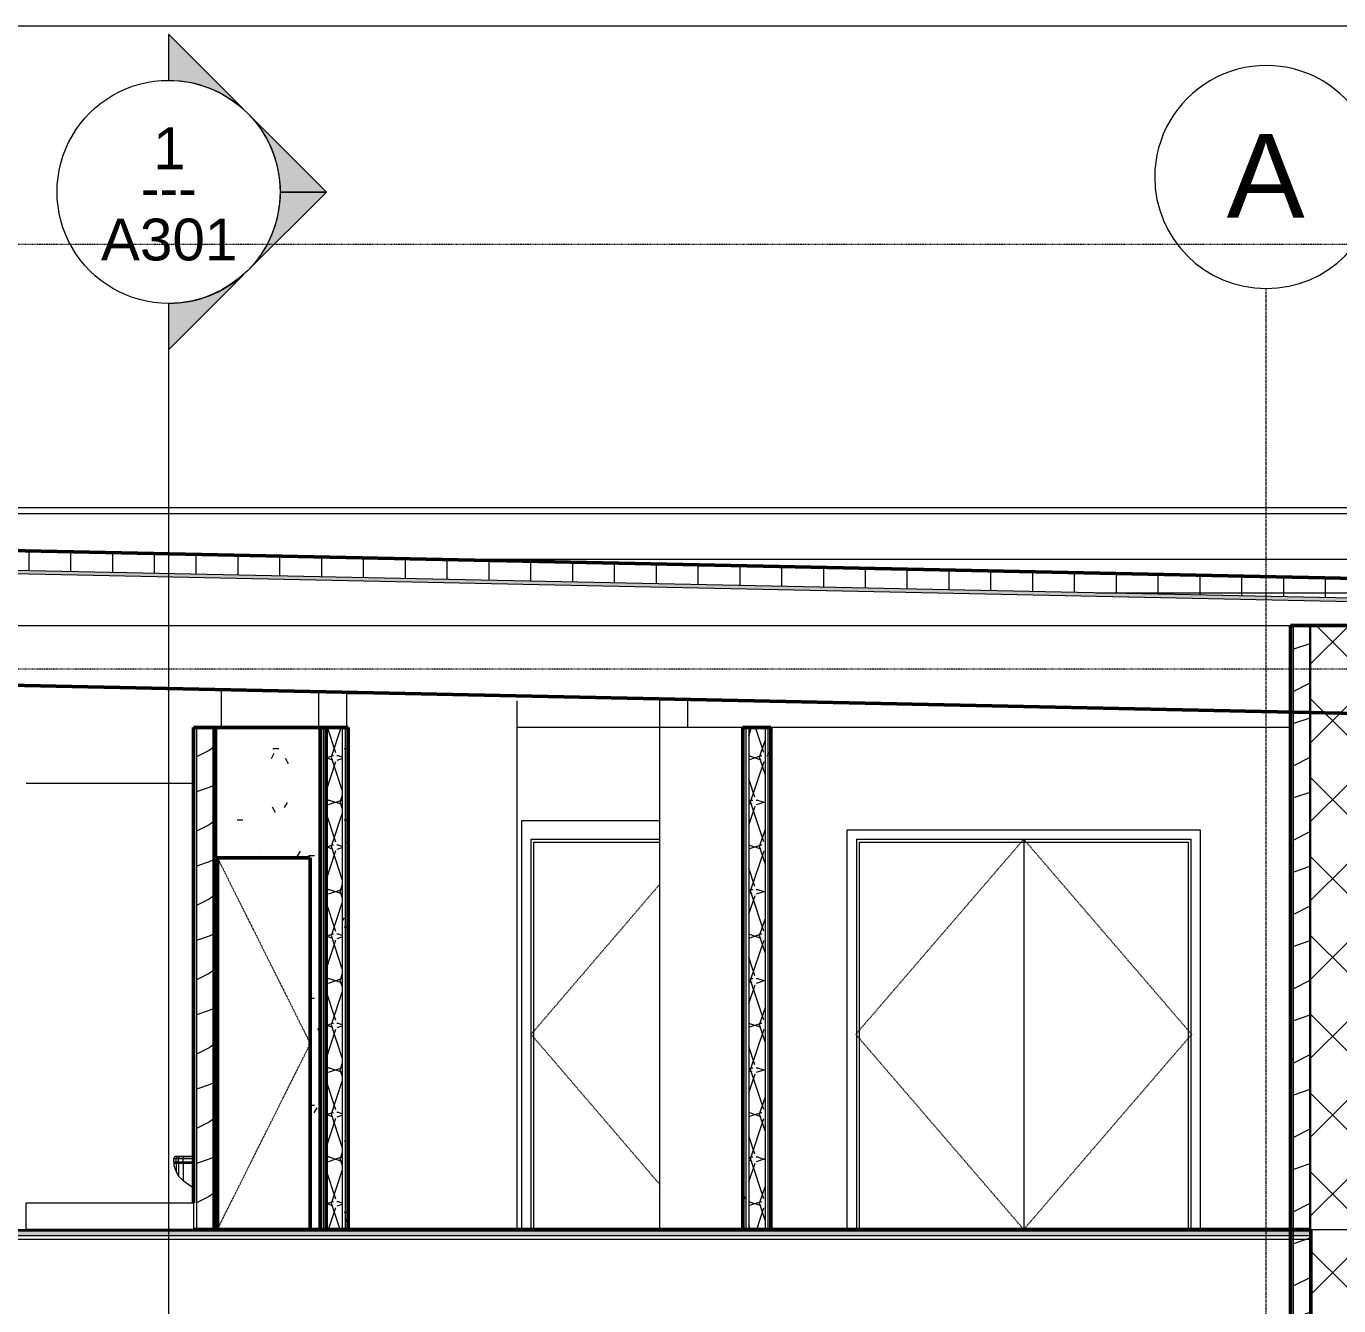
# Model space of a CAD drawing. Header units: inches. Extents: x 9609 to 15463, y -232 to 527.
# Drawn here: x 11580.4 to 11862.8, y 251.6 to 527 of the extents above; entities that cross this region are included whole.
import ezdxf

# ---------------------------------------------------------------- set-up
doc = ezdxf.new("R2010")
doc.units = ezdxf.units.IN
doc.header["$MEASUREMENT"] = 0
for name, pattern in [('Aligning Line 1_8_', [0.25, 0.125, -0.125]), ('Dash 1_16_', [0.12499999999999999, 0.06249999999999999, -0.06249999999999999]), ('Grid Line 1_2_', [0.8749999999999999, 0.4999999999999999, -0.125, 0.125, -0.125])]:
    doc.linetypes.add(name, pattern=pattern)
for name, color, linetype, lineweight in [('0-1', 7, 'Continuous', 5), ('0-3', 7, 'Continuous', 13), ('A-DOOR-2', 250, 'Dash 1_16_', 9), ('A-DOOR-3', 7, 'Continuous', 13), ('A-DOOR-4', 31, 'Continuous', 9), ('A-DOOR-FRAM-1', 250, 'Continuous', 9), ('A-FLOR-1', 192, 'Continuous', 50), ('A-FLOR-LEVL-1', 51, 'Grid Line 1_2_', 9), ('A-FLOR-MCUT', 51, 'Continuous', 13), ('A-FLOR-PATT-1', 8, 'Continuous', 9), ('A-ROOF', 132, 'Continuous', 13), ('A-ROOF-1', 132, 'Continuous', 50), ('A-ROOF-PATT-1', 132, 'Continuous', 9), ('A-WALL', 113, 'Continuous', 13), ('A-WALL-1', 7, 'Continuous', 13), ('A-WALL-2', 10, 'Continuous', 50), ('A-WALL-PATT-1', 250, 'Continuous', 9), ('A-WALL-PATT-2', 253, 'Continuous', 9), ('A-WALL-PATT-4', 252, 'Continuous', 9), ('G-ANNO-SYMB', 111, 'Aligning Line 1_8_', 9), ('G-ANNO-SYMB-1', 9, 'Aligning Line 1_8_', 9), ('G-ANNO-SYMB-2', 147, 'Aligning Line 1_8_', 9), ('G-ANNO-SYMB-3', 111, 'Continuous', 9), ('I-WALL-1', 10, 'Continuous', 50), ('I-WALL-2', 7, 'Continuous', 13), ('P-SANR-FIXT-1', 250, 'Continuous', 9), ('S-GRID-1', 1, 'Grid Line 1_2_', 9), ('S-GRID-IDEN', 1, 'Continuous', 9)]:
    doc.layers.add(name, color=color, linetype=linetype, lineweight=lineweight)
doc.styles.add('Arial', font='arial.ttf', dxfattribs={"height": 8.999999999999991})
doc.styles.add('Arial_1', font='arial.ttf', dxfattribs={"height": 17.99999999999998})
doc.styles.add('Century Gothic', font='ufonts.com_century-gothic.ttf', dxfattribs={"height": 8.999999999999991})
pattern_1 = [(0, (10995.947, 72), (30.72, 7.68), [1.267, -21.773, 1.267, -21.773, -122.88]), (0, (10995.947, 72), (30.72, 7.68), [-46.08, 1.267, -44.813, 1.267, -21.773, -53.76]), (0, (10995.947, 72), (30.72, 7.68), [-115.2, 1.267, -14.093, 1.267, -37.133]), (120, (11007.467, 75.84), (-22.01107510106448, 22.76430040425796), [1.267, -21.773, 1.267, -21.773, -122.88]), (120, (11007.467, 75.84), (-22.01107510106448, 22.76430040425796), [-46.07999999999999, 1.267, -44.813, 1.267, -21.773, -53.75999999999999]), (120, (11007.467, 75.84), (-22.01107510106448, 22.76430040425796), [-115.2, 1.267, -14.093, 1.267, -37.133]), (240, (11011.307, 91.2), (-8.708924898935503, -30.44430040425795), [1.267, -21.773, 1.267, -21.773, -122.88]), (240, (11011.307, 91.2), (-8.708924898935503, -30.44430040425795), [-46.08, 1.267, -44.813, 1.267, -21.773, -53.76]), (240, (11011.307, 91.2), (-8.708924898935503, -30.44430040425795), [-115.2, 1.267, -14.093, 1.267, -37.133])]
pattern_2 = [(216.87, (11002.345, 87.994), (47.98094285780206, 31.98708571402424), [7.997000000000001, -71.971]), (206.565, (11011.941, 83.196), (-15.99371410196689, -15.9941327437453), [17.881, -17.881]), (198.435, (11011.941, 75.199), (-31.9867404745119, -15.99388029266887), [10.115, -40.46099999999999])]
pattern_3 = [(161.57, (10996.427, 72.48), (-3.839953775732406, -1.544153678278981e-05), [0, -27.322, 3.034, 0]), (18.43, (10995.467, 72.48), (-3.839953775732406, 1.544153678301186e-05), [0, -27.322, 3.034, 0]), (108.43, (10996.427, 72.48), (1.919622001632167, -9.600524588315459), [9.105999999999998, -21.25]), (71.57, (10995.467, 72.48), (1.919622001632168, 9.600524588315459), [9.106, -21.25])]

# ---------------------------------------------------------------- blocks, each defined once
blk = doc.blocks.new('CTR - 2nd Phase_rvt-1-BUILDING SECTION - EAST_WEST - LOOKING NORTH')
at = {"layer": 'A-FLOR-LEVL-1'}
for p, q in [((9609.49031869057, 397.9999999998068), (12558.4813005195, 397.9999999997868)), ((9609.49031869057, 267.9999999999085), (12558.4813005195, 267.9999999998885))]:
    blk.add_line(p, q, dxfattribs=at)
at = {"layer": 'G-ANNO-SYMB-1'}
for p, q in [((12461.75585150602, 526.9530956233257), (9706.211851506021, 526.9530956233159)), ((12461.75585150602, 388.5918981308151), (9706.211851506021, 388.5918981308053))]:
    blk.add_line(p, q, dxfattribs=at)
blk = doc.blocks.new('Toilet-Domestic-3D - Toilet-Domestic-3D-V15-BUILDING SECTION - EAST_WEST - LOOKING NORTH')
at = {"layer": 'P-SANR-FIXT-1'}
for p, q in [((11612.13817456812, 283.2448088687597), (11612.38817456812, 283.7499999997714)), ((11612.13817456812, 283.2499999997713), (11612.63817456812, 283.2499999997714)), ((11612.13817456812, 282.4999999997713), (11612.13817456812, 283.2499999997713)), ((11612.63817456812, 283.2448088687597), (11612.13817456812, 283.2448088687597)), ((11612.63817456812, 282.4999999997714), (11612.13817456812, 282.4999999997713)), ((11612.38817456812, 283.7499999997714), (11612.86561700201, 283.7499999997714)), ((11612.63817456812, 283.2448088687597), (11612.86561700201, 283.7499999997714)), ((11613.13817456812, 283.2448088687597), (11612.63817456812, 283.2448088687597)), ((11612.63817456812, 282.4999999997714), (11612.63817456812, 283.2448088687597)), ((11613.13817456812, 282.4999999997714), (11612.63817456812, 282.4999999997714)), ((11612.64051167065, 283.2499999997714), (11613.13817456812, 283.2499999997714)), ((11612.86561700201, 283.7499999997714), (11613.33822435687, 283.7499999997714)), ((11614.13817456812, 283.2448088687597), (11613.13817456812, 283.2448088687597)), ((11613.13817456812, 282.4999999997714), (11613.13817456812, 283.2448088687597)), ((11614.13817456812, 282.4999999997714), (11613.13817456812, 282.4999999997714)), ((11613.14023019538, 283.2499999997714), (11613.33822435687, 283.7499999997714)), ((11613.14023019538, 283.2499999997714), (11614.13817456812, 283.2499999997714)), ((11613.33822435687, 283.7499999997714), (11614.29909605971, 283.7499999997714)), ((11616.13817456812, 283.2448088687597), (11614.13817456812, 283.2448088687597)), ((11614.13817456812, 282.4999999997714), (11614.13817456812, 283.2448088687597)), ((11616.13817456812, 282.4999999997714), (11614.13817456812, 282.4999999997714)), ((11614.1398281295, 283.2499999997714), (11614.29909605971, 283.7499999997714)), ((11614.1398281295, 283.2499999997714), (11616.13817456812, 283.2499999997714)), ((11614.29909605971, 283.7499999997714), (11616.26315333579, 283.7499999997714)), ((11616.13817456812, 283.2499999997714), (11616.35350594294, 283.2499999997714)), ((11616.13817456812, 282.4999999997714), (11616.13817456812, 283.2499999997714)), ((11616.35350594294, 283.2448088687597), (11616.13817456812, 283.2448088687597)), ((11616.35350594294, 282.4999999997714), (11616.13817456812, 282.4999999997714)), ((11616.13945879723, 283.2499999997714), (11616.26315333579, 283.7499999997714)), ((11616.26315333579, 283.7499999997714), (11616.35350594294, 283.7499999997714)), ((11612.13817456812, 282.2499999997712), (11612.63817456812, 282.2499999997712)), ((11612.13817456812, 282.2499999997712), (11612.13817456812, 281.7499999997712)), ((11612.13817456812, 281.7499999997717), (11612.63817456812, 280.3762612900445)), ((11612.63817456812, 282.2499999997712), (11613.13817456812, 282.2499999997712)), ((11612.63817456812, 282.2499999997713), (11612.63817456812, 280.4232398315225)), ((11612.63817456812, 280.3762612900445), (11613.13817456812, 279.51023588626)), ((11613.13817456812, 282.2499999997712), (11614.13817456812, 282.2499999997712)), ((11613.13817456812, 282.2499999997713), (11613.13817456812, 279.5102358862595)), ((11614.13817456812, 282.2499999997712), (11616.13817456812, 282.2499999997713)), ((11614.13817456812, 282.2499999997713), (11614.13817456812, 278.567051306348)), ((11616.13817456812, 282.2499999997713), (11616.35350594293, 282.2499999997713)), ((11616.13817456812, 282.2499999997713), (11616.13817456812, 277.1749923633255)), ((11613.13817456812, 279.51023588626), (11614.13817456812, 278.5102358862599)), ((11614.13817456812, 278.5102358862599), (11616.13817456812, 277.122804910118)), ((11616.13817456812, 277.122804910118), (11616.35350594294, 277.0223942410003))]:
    blk.add_line(p, q, dxfattribs=at)
blk = doc.blocks.new('Shower Base-3D - 36_ x 36_-1585791-BUILDING SECTION - EAST_WEST - LOOKING NORTH')
at = {"layer": 'P-SANR-FIXT-1'}
for p, q in [((10484.91439611012, 5.750000000000127), (10520.91439611012, 5.749999999999871)), ((10484.91439611012, 1.278976924368052e-13), (10484.91439611012, 5.750000000000127)), ((10520.91439611012, 5.749999999999871), (10520.91439611012, -1.278976924368362e-13)), ((10520.91439611012, -1.278976924368362e-13), (10484.91439611012, 1.278976924368052e-13))]:
    blk.add_line(p, q, dxfattribs=at)
blk = doc.blocks.new('Single-Flush - CLOSET-V17-BUILDING SECTION - EAST_WEST - LOOKING NORTH')
at = {"layer": 'A-DOOR-2'}
for p in [(11621.47850594292, 348.0000000000001), (11621.47850594292, 268.0000000000001)]:
    blk.add_line(p, (11641.47850594292, 307.9999999999999), dxfattribs=at)
blk = doc.blocks.new('CTR - 1st Phase - Unit Layouts_rvt-1-BUILDING SECTION - EAST_WEST - LOOKING NORTH')
at = {"layer": 'A-WALL-PATT-1'}
h = blk.add_hatch(dxfattribs=at)
h.set_pattern_fill('FP_1', color=256, style=0, pattern_type=2)
h.set_pattern_definition(pattern_1)
h.paths.add_polyline_path([(11616.35350594293, 268.0000000000002), (11616.97850594293, 268.0000000000002), (11616.97850594293, 376.0000000000002), (11616.35350594294, 376.0000000000002), (11616.35350594293, 273.7500000000003)], flags=0)
h = blk.add_hatch(dxfattribs=at)
h.set_pattern_fill('FP_1', color=256, style=0, pattern_type=2)
h.set_pattern_definition(pattern_1)
h.paths.add_polyline_path([(11621.10350594293, 268.0000000000002), (11621.10350594293, 376.0000000000002), (11620.47850594294, 376.0000000000002), (11620.47850594293, 268.0000000000002)], flags=0)
h = blk.add_hatch(dxfattribs=at)
h.set_pattern_fill('FP_1', color=256, style=0, pattern_type=2)
h.set_pattern_definition(pattern_1)
h.paths.add_polyline_path([(11644.86439611787, 267.9999999999995), (11644.86439611787, 375.9999999999995), (11621.10350594293, 375.9999999999997), (11621.10350594293, 267.9999999999995), (11621.47850594291, 267.9999999999995), (11621.47850594291, 348.0000000000003), (11641.47850594291, 348.0000000000001), (11641.47850594291, 267.9999999999995), (11643.70372650602, 267.9999999999995)], flags=0)
at = {"layer": 'A-WALL-PATT-2'}
h = blk.add_hatch(dxfattribs=at)
h.set_pattern_fill('FP_3', color=256, style=0, pattern_type=2)
h.set_pattern_definition(pattern_2)
h.paths.add_polyline_path([(11620.47850594293, 268.0000000000002), (11620.47850594294, 376.0000000000002), (11616.97850594293, 376.0000000000002), (11616.97850594293, 268.0000000000002)], flags=0)
at = {"layer": 'A-WALL-1'}
for p, q in [((11616.97850594293, 375.9999999999999), (11616.97850594293, 268)), ((11620.47850594293, 375.9999999999999), (11620.47850594293, 268)), ((11616.35350594293, 364), (11580.35350594216, 364))]:
    blk.add_line(p, q, dxfattribs=at)
at = {"layer": 'A-WALL-2'}
for p, q in [((11621.10350594293, 375.9999999999999), (11616.35350594293, 375.9999999999999)), ((11616.35350594293, 375.9999999999999), (11616.35350594293, 273.7499999999998)), ((11621.10350594293, 268), (11621.10350594293, 375.9999999999999)), ((11644.86439611787, 375.9999999999991), (11621.10350594293, 375.9999999999993)), ((11621.10350594293, 375.9999999999993), (11621.10350594293, 267.9999999999994)), ((11644.86439611787, 267.9999999999992), (11644.86439611787, 375.9999999999991)), ((11621.47850594292, 267.9999999999994), (11621.47850594292, 348.0000000000001)), ((11621.47850594292, 348.0000000000001), (11641.47850594291, 347.9999999999999)), ((11641.47850594291, 347.9999999999999), (11641.47850594292, 267.9999999999993)), ((11616.35350594293, 268), (11621.10350594293, 268)), ((11621.10350594293, 267.9999999999994), (11621.47850594292, 267.9999999999994)), ((11641.47850594292, 267.9999999999993), (11644.86439611787, 267.9999999999992))]:
    blk.add_line(p, q, dxfattribs=at)
at = {"layer": '0-3'}
for name, p in [('Single-Flush - CLOSET-V17-BUILDING SECTION - EAST_WEST - LOOKING NORTH', (0, 0)), ('Toilet-Domestic-3D - Toilet-Domestic-3D-V15-BUILDING SECTION - EAST_WEST - LOOKING NORTH', (0, 0)), ('Shower Base-3D - 36_ x 36_-1585791-BUILDING SECTION - EAST_WEST - LOOKING NORTH', (1095.439109832494, 267.9999999999818))]:
    blk.add_blockref(name, p, dxfattribs=at)
blk = doc.blocks.new('CTR  - Topography_rvt-1-BUILDING SECTION - EAST_WEST - LOOKING NORTH')
at = {"layer": 'G-ANNO-SYMB-2'}
blk.add_line((12461.75585150602, 480.0000000000443), (9742.879260109356, 480.0000000000346), dxfattribs=at)
blk = doc.blocks.new('Flush-Double-Door-Adj_swing-w_handle_2100 - 3_-0_ x 7_-0_-V33-BUILDING SECTION - EAST_WEST - LOOKING NORTH')
at = {"layer": 'A-DOOR-2'}
for p, q in [((11795.0018961105, 352), (11758.86884336712, 310)), ((11795.0018961105, 352), (11831.13494885388, 310)), ((11795.0018961105, 268), (11758.86884336712, 310)), ((11795.0018961105, 268), (11831.13494885388, 310))]:
    blk.add_line(p, q, dxfattribs=at)
at = {"layer": 'A-DOOR-3'}
blk.add_line((11795.0018961105, 352), (11795.0018961105, 268.0000000000002), dxfattribs=at)
at = {"layer": 'A-DOOR-4'}
for p, q in [((11759.0018961105, 352.0000000000018), (11759.0018961105, 268)), ((11759.0018961105, 352.0000000000018), (11831.0018961105, 352.0000000000018)), ((11759.6268961105, 268), (11759.6268961105, 351.3750000000013)), ((11759.6268961105, 351.3750000000013), (11830.3768961105, 351.3750000000013)), ((11830.3768961105, 351.3750000000013), (11830.3768961105, 268)), ((11831.0018961105, 268), (11831.0018961105, 352.0000000000018))]:
    blk.add_line(p, q, dxfattribs=at)
blk = doc.blocks.new('HOLLOW METAL - UNIT DOOR-V35-BUILDING SECTION - EAST_WEST - LOOKING NORTH')
at = {"layer": 'A-DOOR-2'}
for p, q in [((11716.6393961105, 342.2583333335133), (11688.98939611035, 309.9999999999998)), ((11688.98939611035, 309.9999999999998), (11716.6393961105, 277.7416666664883))]:
    blk.add_line(p, q, dxfattribs=at)
at = {"layer": 'A-DOOR-FRAM-1'}
for p, q in [((11688.98939611035, 267.9999999999997), (11688.98939611035, 352)), ((11688.98939611035, 352), (11716.6393961105, 352)), ((11689.61439611035, 267.9999999999997), (11689.61439611035, 351.3750000000001)), ((11689.61439611035, 351.3750000000001), (11716.6393961105, 351.3750000000001))]:
    blk.add_line(p, q, dxfattribs=at)
blk = doc.blocks.new('CTR - 1st Phase - Common Walls_rvt-1-BUILDING SECTION - EAST_WEST - LOOKING NORTH')
at = {"layer": 'A-WALL-PATT-1'}
h = blk.add_hatch(dxfattribs=at)
h.set_pattern_fill('FP_1', color=256, style=0, pattern_type=2)
h.set_pattern_definition(pattern_1)
h.paths.add_polyline_path([(11852.4143961105, -1.705302565824387e-13), (11853.0393961105, -1.705302565824387e-13), (11853.0393961105, 397.9999999998983), (11852.4143961105, 397.9999999998983), (11852.4143961105, 1.294915593261862)], flags=0)
h = blk.add_hatch(dxfattribs=at)
h.set_pattern_fill('FP_1', color=256, style=0, pattern_type=2)
h.set_pattern_definition(pattern_1)
h.paths.add_polyline_path([(11643.70372650602, 268.0000000000002), (11644.23939611049, 268.0000000000002), (11644.23939611049, 376.0000000000002), (11643.61439611049, 376.0000000000002), (11643.61439611049, 268.0000000000002)], flags=0)
h = blk.add_hatch(dxfattribs=at)
h.set_pattern_fill('FP_1', color=256, style=0, pattern_type=2)
h.set_pattern_definition(pattern_1)
h.paths.add_polyline_path([(11648.36439611049, 268.0000000000002), (11648.98939611049, 268.0000000000002), (11648.98939611049, 376.0000000000002), (11648.36439611049, 376.0000000000002), (11648.36439611049, 274.6394155932616)], flags=0)
h = blk.add_hatch(dxfattribs=at)
h.set_pattern_fill('FP_1', color=256, style=0, pattern_type=2)
h.set_pattern_definition(pattern_1)
h.paths.add_polyline_path([(11648.98939611049, 268.0000000000002), (11649.61439611049, 268.0000000000002), (11649.61439611049, 376.0000000000002), (11648.98939611049, 376.0000000000002), (11648.98939611049, 274.6394155932616)], flags=0)
h = blk.add_hatch(dxfattribs=at)
h.set_pattern_fill('FP_1', color=256, style=0, pattern_type=2)
h.set_pattern_definition(pattern_1)
h.paths.add_polyline_path([(11734.5893961105, 268.0000000000002), (11735.2143961105, 268.0000000000002), (11735.2143961105, 376.0000000000003), (11734.5893961105, 376.0000000000003), (11734.5893961105, 274.6394155932619)], flags=0)
h = blk.add_hatch(dxfattribs=at)
h.set_pattern_fill('FP_1', color=256, style=0, pattern_type=2)
h.set_pattern_definition(pattern_1)
h.paths.add_polyline_path([(11735.8393961105, 268.0000000000002), (11735.8393961105, 376.0000000000003), (11735.2143961105, 376.0000000000003), (11735.2143961105, 268.0000000000002)], flags=0)
h = blk.add_hatch(dxfattribs=at)
h.set_pattern_fill('FP_1', color=256, style=0, pattern_type=2)
h.set_pattern_definition(pattern_1)
h.paths.add_polyline_path([(11739.3393961105, 268.0000000000002), (11739.9643961105, 268.0000000000002), (11739.9643961105, 376.0000000000003), (11739.3393961105, 376.0000000000003), (11739.3393961105, 274.6394155932619)], flags=0)
h = blk.add_hatch(dxfattribs=at)
h.set_pattern_fill('FP_1', color=256, style=0, pattern_type=2)
h.set_pattern_definition(pattern_1)
h.paths.add_polyline_path([(11739.9643961105, 268.0000000000002), (11740.5893961105, 268.0000000000002), (11740.5893961105, 376.0000000000003), (11739.9643961105, 376.0000000000003), (11739.9643961105, 274.6394155932619)], flags=0)
at = {"layer": 'A-WALL-PATT-2'}
h = blk.add_hatch(dxfattribs=at)
h.set_pattern_fill('FP_3', color=256, style=0, pattern_type=2)
h.set_pattern_definition(pattern_2)
h.paths.add_polyline_path([(11853.59867963102, -1.705302565824387e-13), (11856.5393961105, -1.705302565824387e-13), (11856.5393961105, 397.9999999998983), (11853.0393961105, 397.9999999998983), (11853.0393961105, -1.705302565824387e-13)], flags=0)
h = blk.add_hatch(dxfattribs=at)
h.set_pattern_fill('FP_17', color=256, style=0, pattern_type=2)
h.set_pattern_definition(pattern_3)
h.paths.add_polyline_path([(11648.36439611049, 268.0000000000002), (11648.36439611049, 376.0000000000002), (11644.86439611049, 376.0000000000002), (11644.86439611049, 268.0000000000002)], flags=0)
h = blk.add_hatch(dxfattribs=at)
h.set_pattern_fill('FP_17', color=256, style=0, pattern_type=2)
h.set_pattern_definition(pattern_3)
h.paths.add_polyline_path([(11739.3393961105, 268.0000000000002), (11739.3393961105, 376.0000000000003), (11735.8393961105, 376.0000000000003), (11735.8393961105, 268.0000000000002)], flags=0)
at = {"layer": 'A-WALL-PATT-4'}
h = blk.add_hatch(dxfattribs=at)
h.set_pattern_fill('FP_19', color=256, style=0, pattern_type=2)
h.set_pattern_definition([(45, (10995.947, 72), (-8.485281374238571, 8.485281374238571), []), (135, (10995.947, 72), (-8.485281374238571, -8.48528137423857), [])])
h.paths.add_polyline_path([(11864.7893961105, -1.705302565824387e-13), (11864.7893961105, 397.9999999998982), (11856.7893961105, 397.9999999998983), (11856.7893961105, -1.705302565824387e-13), (11864.36252338102, -1.705302565824387e-13)], flags=0)
at = {"layer": 'A-FLOR-LEVL-1'}
for p, q in [((9609.49031869057, 397.9999999998067), (12558.4813005195, 397.9999999997867)), ((9609.49031869057, 267.9999999999085), (12558.4813005195, 267.9999999998885))]:
    blk.add_line(p, q, dxfattribs=at)
at = {"layer": 'A-WALL-1'}
for p, q in [((11853.0393961105, -1.492139745096357e-13), (11853.0393961105, 397.9999999998979)), ((11856.5393961105, -1.385558334732342e-13), (11856.5393961105, 397.9999999998979)), ((11856.7893961105, -1.385558334732342e-13), (11856.7893961105, 397.9999999998979)), ((11644.23939611049, 375.9999999999999), (11644.23939611049, 267.9999999999999)), ((11644.86439611049, 375.9999999999999), (11644.86439611049, 267.9999999999999)), ((11648.36439611049, 375.9999999999999), (11648.36439611049, 267.9999999999999)), ((11648.98939611049, 375.9999999999999), (11648.98939611049, 267.9999999999999)), ((11735.2143961105, 375.9999999999999), (11735.2143961105, 267.9999999999999)), ((11735.8393961105, 376), (11735.8393961105, 267.9999999999999)), ((11739.3393961105, 375.9999999999999), (11739.3393961105, 267.9999999999999)), ((11739.9643961105, 375.9999999999999), (11739.9643961105, 267.9999999999999))]:
    blk.add_line(p, q, dxfattribs=at)
at = {"layer": 'A-WALL-2'}
for p, q in [((11864.7893961105, 397.9999999998979), (11852.4143961105, 397.9999999998979)), ((11852.4143961105, 397.9999999998979), (11852.4143961105, -1.705302565824387e-13))]:
    blk.add_line(p, q, dxfattribs=at)
at = {"layer": 'G-ANNO-SYMB-2'}
for p, q in [((12363.33595761874, 526.9530956233252), (9706.240318690589, 526.9530956233159)), ((12428.11798462173, 526.9530956233256), (9706.240318690583, 526.9530956233159)), ((12461.75585150602, 480.0000000000442), (9706.211851506021, 480.0000000000344))]:
    blk.add_line(p, q, dxfattribs=at)
at = {"layer": 'I-WALL-1'}
for p, q in [((11643.61439611049, 375.9999999999999), (11643.61439611049, 267.9999999999999)), ((11649.61439611049, 375.9999999999999), (11643.61439611049, 375.9999999999999)), ((11649.61439611049, 267.9999999999999), (11649.61439611049, 375.9999999999999)), ((11740.5893961105, 375.9999999999999), (11734.5893961105, 375.9999999999999)), ((11734.5893961105, 375.9999999999999), (11734.5893961105, 267.9999999999999)), ((11740.5893961105, 267.9999999999999), (11740.5893961105, 375.9999999999999)), ((11643.61439611049, 267.9999999999999), (11649.61439611049, 267.9999999999999)), ((11734.5893961105, 267.9999999999999), (11740.5893961105, 267.9999999999999))]:
    blk.add_line(p, q, dxfattribs=at)
at = {"layer": 'I-WALL-2'}
for p, q in [((11622.38939611051, 375.9999999999994), (11622.38939611051, 384.1695312498858)), ((11643.3393961105, 375.9999999999991), (11643.3393961105, 383.7330729165527)), ((11649.3393961105, 375.9999999999999), (11649.3393961105, 383.6080729165528)), ((11685.98939611036, 267.9999999999999), (11685.98939611036, 381.8020833332198)), ((11716.63939611049, 382.2059895832195), (11716.63939611049, 375.9999999999999)), ((11722.63939611049, 382.0809895832193), (11722.63939611049, 375.9999999999998)), ((11716.63939611049, 375.9999999999999), (11685.98939611036, 375.9999999999999)), ((11734.5893961105, 375.9999999999999), (11716.6393961105, 375.9999999999999)), ((11716.6393961105, 375.9999999999999), (11716.6393961105, 267.9999999999999)), ((11852.4143961105, 375.9999999999999), (11740.5893961105, 375.9999999999999)), ((11686.98939611035, 267.9999999999999), (11686.98939611035, 355.9999999999999)), ((11686.98939611035, 355.9999999999999), (11716.6393961105, 355.9999999999999)), ((11757.0018961105, 267.9999999999999), (11757.0018961105, 353.9999999999999)), ((11757.0018961105, 353.9999999999999), (11833.0018961105, 353.9999999999999)), ((11833.0018961105, 353.9999999999999), (11833.0018961105, 267.9999999999999))]:
    blk.add_line(p, q, dxfattribs=at)
at = {"layer": '0-3'}
for name in ['HOLLOW METAL - UNIT DOOR-V35-BUILDING SECTION - EAST_WEST - LOOKING NORTH', 'Flush-Double-Door-Adj_swing-w_handle_2100 - 3_-0_ x 7_-0_-V33-BUILDING SECTION - EAST_WEST - LOOKING NORTH']:
    blk.add_blockref(name, (0, 0), dxfattribs=at)
blk = doc.blocks.new('Basic Wall _ EXT - FIBER CEMENT - SMALL - ___-1820306-BUILDING SECTION - EAST_WEST - LOOKING NORTH')
at = {"layer": 'A-WALL'}
blk.add_line((12113.02911588913, 423.2828694004801), (11252.91929531772, 423.2828694004802), dxfattribs=at)
blk = doc.blocks.new('Grid - Grid Head - Circle-50561-BUILDING SECTION - EAST_WEST - LOOKING NORTH')
at = {"layer": 'S-GRID-IDEN'}
for radius, start, end in [(23.99999999999994, 359.9999999999994, 179.9999999999995), (23.99999999999986, 179.9999999999997, 359.9999999999992)]:
    blk.add_arc((11847.1893961105, 494.500000000149), radius, start, end, dxfattribs=at)
blk = doc.blocks.new('Section - Section Head - Filled-22785-BUILDING SECTION - EAST_WEST - LOOKING NORTH')
at = {"layer": 'G-ANNO-SYMB-3'}
h = blk.add_hatch(color=256, dxfattribs=at)
edge = h.paths.add_edge_path(flags=0)
edge.add_arc((10178.18939611049, 472.9348735142124), 24.03123559096272, 89.99999999999989, 132.0783950246248, ccw=False)
edge.add_line((10178.18939611049, 496.9661091051759), (10178.18939611049, 506.8759990111665))
edge.add_line((10178.18939611049, 506.8759990111665), (10162.08494075386, 490.7715436545296))
h = blk.add_hatch(color=256, dxfattribs=at)
edge = h.paths.add_edge_path(flags=0)
edge.add_line((10161.21883336202, 489.9054362626894), (10144.24827061354, 472.9348735142124))
edge.add_line((10144.24827061354, 472.9348735142124), (10154.18939611049, 472.9348735142124))
edge.add_arc((10178.18939611049, 472.934873514212), 23.99999999999891, 135.0000000000001, 179.9999999999995, ccw=False)
h = blk.add_hatch(color=256, dxfattribs=at)
edge = h.paths.add_edge_path(flags=0)
edge.add_arc((10178.18939611049, 472.9348735142123), 23.99999999999986, 180, 225.000000000001, ccw=False)
edge.add_line((10154.18939611049, 472.9348735142124), (10144.24827061354, 472.9348735142124))
edge.add_line((10144.24827061354, 472.9348735142124), (10161.21883336202, 455.9643107657351))
h = blk.add_hatch(color=256, dxfattribs=at)
edge = h.paths.add_edge_path(flags=0)
edge.add_line((10162.08494075386, 455.0982033738949), (10178.18939611049, 438.9937480172578))
edge.add_line((10178.18939611049, 438.9937480172578), (10178.18939611049, 448.9036379232484))
edge.add_arc((10178.18939611049, 472.9348735142122), 24.03123559096389, 227.9216049753765, 270, ccw=False)
for p, q in [((10162.08494075386, 490.7715436545296), (10178.18939611049, 506.8759990111665)), ((10178.18939611049, 506.8759990111665), (10178.18939611049, 496.9661091051759)), ((10144.24827061354, 472.9348735142124), (10161.21883336202, 489.9054362626894)), ((10154.18939611049, 472.9348735142124), (10144.24827061354, 472.9348735142124)), ((10161.21883336202, 455.9643107657351), (10144.24827061354, 472.9348735142124)), ((10144.24827061354, 472.9348735142124), (10154.18939611049, 472.9348735142124)), ((10178.18939611049, 438.9937480172578), (10162.08494075386, 455.0982033738949)), ((10178.18939611049, 448.9036379232484), (10178.18939611049, 438.9937480172578))]:
    blk.add_line(p, q, dxfattribs=at)
for centre, radius, start, end in [((10178.18939611049, 472.9661091051759), 23.99999999999984, 89.9999999999998, 269.9999999999994), ((10178.18939611049, 472.9348735142124), 24.03123559096272, 89.9999999999996, 132.0783950246245), ((10178.18939611049, 472.9661091051759), 24, 269.9999999999996, 90), ((10178.18939611049, 472.934873514212), 23.99999999999891, 134.9999999999998, 179.9999999999992), ((10178.18939611049, 472.9348735142123), 23.99999999999986, 179.9999999999997, 225.0000000000007), ((10178.18939611049, 472.9348735142122), 24.03123559096389, 227.9216049753762, 269.9999999999996)]:
    blk.add_arc(centre, radius, start, end, dxfattribs=at)

msp = doc.modelspace()

# ---------------------------------------------------------------- hatches: boundary and pattern name
at = {"layer": 'A-FLOR-PATT-1'}
h = msp.add_hatch(dxfattribs=at)
h.set_pattern_fill('FP_2', color=256, style=0, pattern_type=2)
h.set_pattern_definition([(49.99999999999999, (10995.947, 72), (27.54270046216776, -2.409921005199992), [2.88, -31.68]), (355, (10995.947, 72), (-5.327844435381706, 28.88426558997774), [2.304, -25.344]), (100.451, (10998.243, 71.79899999999999), (22.21531621912823, 26.47392965322938), [2.448, -26.924]), (46.184, (10995.947, 79.68), (40.98187469590783, -6.356421902997745), [4.32, -47.52]), (96.636, (10999.363, 79.15), (35.89074818015425, 37.40618916795393), [3.671, -40.386]), (351.184, (10995.947, 79.68), (35.89097341714983, 37.40621617016942), [3.456, -38.016]), (21, (10999.787, 77.76), (22.92103572469458, -15.46073055541926), [2.88, -31.68]), (326, (10999.787, 77.76), (9.343532092013643, 27.84573814869183), [2.304, -25.344]), (71.45100000000001, (11001.697, 76.472), (32.26476914719338, 12.38442158028859), [2.448, -26.924]), (37.50000000000001, (10995.947, 72), (0.4668550243151897, 12.7827070445298), [1.267, -23.77, 1.267, -24.461, -25.44]), (37.50000000000001, (10995.947, 72), (0.4668550243151897, 12.7827070445298), [-50.765, 1.267, -24.173]), (7.499999999999999, (10995.947, 72), (10.10158952275669, 15.14509036333994), [1.267, -13.402, 1.267, -23.194, -9.696]), (7.499999999999999, (10995.947, 72), (10.10158952275669, 15.14509036333994), [-39.13, 1.267, -8.429]), (327.5, (10987.384, 72), (20.49916090120071, -0.8657796178497925), [1.267, -8.333, 1.267, -28.685, -39.744]), (327.5, (10987.384, 72), (20.49916090120071, -0.8657796178497925), [-39.552, 1.267, -38.477]), (317.5, (10983.544, 72), (22.39477935398379, 3.844287929692774), [1.267, -11.213, 1.267, -18.624, -28.224]), (317.5, (10983.544, 72), (22.39477935398379, 3.844287929692774), [-32.371, 1.267, -26.957])])
h.paths.add_polyline_path([(11856.78939611049, 266.6249999999874), (11856.78939611049, 267.6249999999874), (11255.63939611048, 267.6249999999874), (11255.63939611048, 266.6249999999874), (11815.92522650602, 266.6249999999874)], flags=0)
h.paths.add_polyline_path([(10843.13939611048, 266.6249999999875), (10843.13939611048, 267.6249999999876), (10241.98939611044, 267.6249999999874), (10241.98939611044, 266.6249999999875), (10825.65160150602, 266.6249999999874)], flags=0)
at = {"layer": 'A-ROOF-PATT-1'}
h = msp.add_hatch(dxfattribs=at)
h.set_pattern_fill('FP_26', color=256, style=0, pattern_type=2)
h.set_pattern_definition([(0, (10995.947, 72), (0, 9), []), (90, (10995.947, 72), (-9, 5.51091059616309e-16), [])])
h.paths.add_polyline_path([(12110.52689611047, 398.7553705109613), (12110.52689611047, 402.7562384723472), (11255.82689611046, 420.5624884723497), (11255.82689611046, 416.5616205109638), (12074.25747650602, 399.5109834193876)], flags=0)
h = msp.add_hatch(dxfattribs=at)
h.set_pattern_fill('FP_4', color=256, style=0, pattern_type=2)
h.set_pattern_definition([(0, (10995.947, 72), (0, 4.798), []), (315, (10995.947, 72), (4.798426617131912, 0), [6.786, -6.786]), (45, (10995.947, 72), (4.798426617131912, 0), [6.786, -6.786])])
h.paths.add_polyline_path([(12110.52689611047, 398.0052077682014), (12110.52689611047, 398.7553705109613), (11255.82689611046, 416.5616205109638), (11255.82689611046, 415.8114577682039), (12074.25747650602, 398.7608206766276)], flags=0)

# ---------------------------------------------------------------- linework, layer by layer
at = {"layer": 'A-FLOR-1'}
for p, q in [((11856.78939611049, 267.9999999999872), (11616.35350594255, 267.9999999999872)), ((11856.78939611049, 240.7499999999872), (11856.78939611049, 267.9999999999872))]:
    msp.add_line(p, q, dxfattribs=at)
at = {"layer": 'A-FLOR-LEVL-1'}
for p, q in [((9610.24031869057, 397.9999999998216), (12557.73130051951, 397.9999999998017)), ((9610.24031869057, 267.9999999999233), (12557.73130051951, 267.9999999999033))]:
    msp.add_line(p, q, dxfattribs=at)
at = {"layer": 'A-FLOR-MCUT'}
for p, q in [((11856.78939611049, 265.8749999999872), (11250.13939611048, 265.8749999999872)), ((11856.78939611049, 267.8749999999872), (11255.63939611048, 267.8749999999872)), ((11856.78939611049, 267.6249999999872), (11255.63939611048, 267.6249999999872)), ((11856.78939611049, 266.6249999999872), (11255.63939611048, 266.6249999999872))]:
    msp.add_line(p, q, dxfattribs=at)
at = {"layer": 'A-ROOF'}
for p, q in [((12110.52689611047, 402.7562384723469), (11255.82689611046, 420.5624884723492)), ((12110.52689611047, 398.7553705109611), (11255.82689611046, 416.5616205109634)), ((12110.52689611047, 398.0052077682011), (11255.82689611046, 415.8114577682035)), ((11665.72689611047, 412.2729593866014), (12109.7143961105, 412.2729593866014)), ((11665.72689611047, 383.2666666665534), (11649.3393961105, 383.2666666665534))]:
    msp.add_line(p, q, dxfattribs=at)
at = {"layer": 'A-ROOF-1'}
for p, q in [((12110.52689611047, 403.0062927199336), (11255.82689611046, 420.8125427199359)), ((11255.82689611046, 391.8062499998879), (12110.52689611047, 373.9999999998856))]:
    msp.add_line(p, q, dxfattribs=at)
at = {"layer": 'A-WALL'}
msp.add_line((12109.71439611049, 421.9999999998856), (11256.26439611048, 421.9999999998856), dxfattribs=at)
at = {"layer": 'G-ANNO-SYMB'}
for p, q in [((12461.75585150602, 526.9530956233257), (9706.240318690587, 526.9530956233159)), ((12461.75585150602, 480.0000000000442), (9706.211851506021, 480.0000000000344))]:
    msp.add_line(p, q, dxfattribs=at)
at = {"layer": 'G-ANNO-SYMB-3'}
msp.add_line((11610.9893961105, 467.2810495269948), (11610.9893961105, -174.014676581588), dxfattribs=at)
at = {"layer": 'S-GRID-1'}
msp.add_line((11847.18939611051, -159.8355747435265), (11847.18939611051, 470.5000000001494), dxfattribs=at)

# ---------------------------------------------------------------- block references
at = {"layer": '0-1'}
for name in ['CTR - 2nd Phase_rvt-1-BUILDING SECTION - EAST_WEST - LOOKING NORTH', 'CTR - 1st Phase - Common Walls_rvt-1-BUILDING SECTION - EAST_WEST - LOOKING NORTH', 'CTR  - Topography_rvt-1-BUILDING SECTION - EAST_WEST - LOOKING NORTH', 'CTR - 1st Phase - Unit Layouts_rvt-1-BUILDING SECTION - EAST_WEST - LOOKING NORTH']:
    msp.add_blockref(name, (0, 0), dxfattribs=at)
at = {"layer": 'A-WALL'}
msp.add_blockref('Basic Wall _ EXT - FIBER CEMENT - SMALL - ___-1820306-BUILDING SECTION - EAST_WEST - LOOKING NORTH', (0, 0), dxfattribs=at)
at = {"layer": 'G-ANNO-SYMB-3', "extrusion": (0, 0, -1)}
msp.add_blockref('Section - Section Head - Filled-22785-BUILDING SECTION - EAST_WEST - LOOKING NORTH', (-21789.17879222098, 18.34617601265159), dxfattribs=at)
at = {"layer": 'S-GRID-IDEN'}
msp.add_blockref('Grid - Grid Head - Circle-50561-BUILDING SECTION - EAST_WEST - LOOKING NORTH', (0, 0), dxfattribs=at)

# ---------------------------------------------------------------- texts
at = {"layer": 'G-ANNO-SYMB-3', "char_height": 8.999999999999991, "attachment_point": 1}
for s, insert, width, style in [('1', (11607.66841963473, 505.1896859871624), 8.483999999999991, 'Arial'), ('---', (11605.01710854802, 496.6829930737765), 15.45299999999999, 'Century Gothic'), ('A301', (11596.42432514654, 485.5534417978295), 35.75399999999996, 'Arial')]:
    msp.add_mtext(s, dxfattribs=dict(at, insert=insert, width=width, style=style))
at = {"layer": 'S-GRID-IDEN', "insert": (11838.68084545159, 503.7879394808074), "char_height": 17.99999999999998, "width": 20.30099999999998, "attachment_point": 1, "style": 'Arial_1'}
msp.add_mtext('A', dxfattribs=at)

doc.saveas('drawing.dxf')
